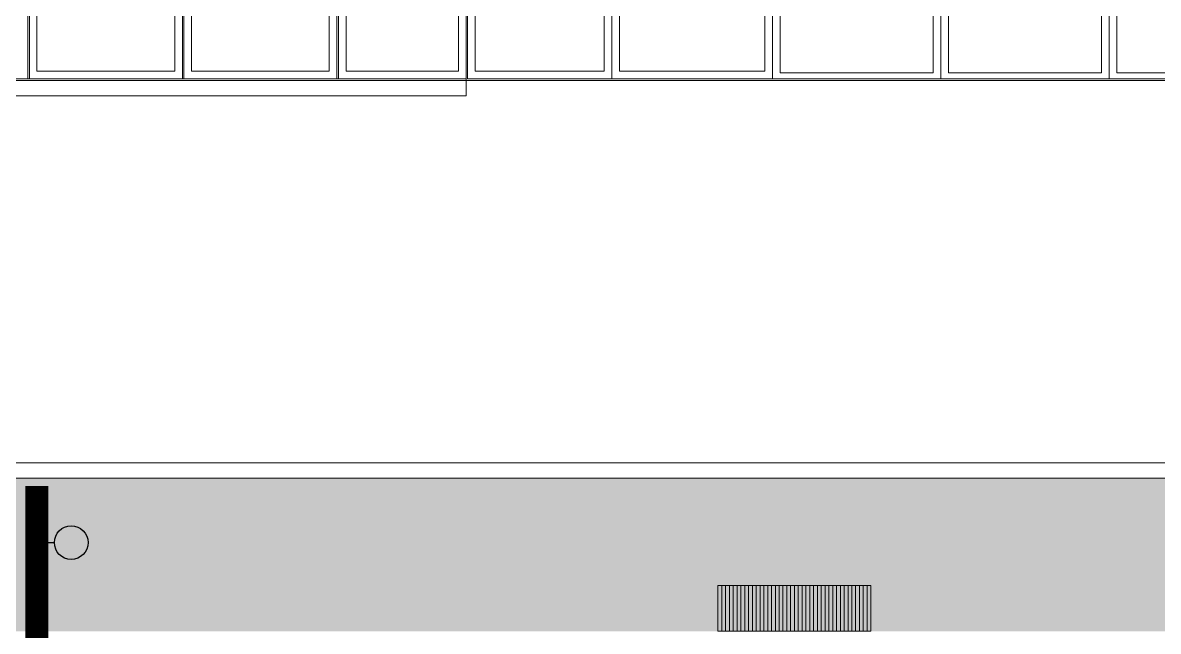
# Model space of a CAD drawing. Header units: metres. Extents: x 349703 to 349913, y 9282546 to 9282694.
# Drawn here: x 349745.58 to 349760.42, y 9282587.79 to 9282595.74 of the extents above; entities that cross this region are included whole.
import ezdxf

# ---------------------------------------------------------------- set-up
doc = ezdxf.new("R2010")
doc.units = ezdxf.units.M
doc.header["$LTSCALE"] = 0.25
for name, color, linetype, lineweight in [('AREA-VERDE', 3, 'CONTINUOUS', 9), ('ARQ-FONDO', 253, 'CONTINUOUS', 9), ('LLORAD-SIMB', 1, 'CONTINUOUS', 25), ('LLORAD-TRAMO', 1, 'CONTINUOUS', 70)]:
    doc.layers.add(name, color=color, linetype=linetype, lineweight=lineweight)

# ---------------------------------------------------------------- blocks, each defined once
blk = doc.blocks.new('55')
at = {"layer": 'ARQ-FONDO', "lineweight": 0, "elevation": 0}
for points in [[(349944.172, 9282594.99), (349944.172, 9282596.99), (349955.189, 9282596.99), (349955.189, 9282595.815), (349958.544, 9282595.815), (349958.544, 9282596.99), (349978.412, 9282596.99), (349978.412, 9282594.99)], [(349944.192, 9282595.01), (349944.192, 9282596.97), (349955.169, 9282596.97), (349955.169, 9282595.795), (349958.564, 9282595.795), (349958.564, 9282596.97), (349978.412, 9282596.97), (349978.412, 9282595.01)]]:
    blk.add_lwpolyline(points, close=True, dxfattribs=at)
at = {"layer": 'ARQ-FONDO', "elevation": 0}
for points in [[(349970.684, 9282596.97), (349972.684, 9282596.97), (349972.684, 9282595.01), (349970.684, 9282595.01)], [(349972.704, 9282596.97), (349974.704, 9282596.97), (349974.704, 9282595.01), (349972.704, 9282595.01)], [(349972.804, 9282596.87), (349974.604, 9282596.87), (349974.604, 9282595.11), (349972.804, 9282595.11)], [(349974.724, 9282596.97), (349976.724, 9282596.97), (349976.724, 9282595.01), (349974.724, 9282595.01)], [(349974.824, 9282596.87), (349976.624, 9282596.87), (349976.624, 9282595.11), (349974.824, 9282595.11)], [(349976.744, 9282596.97), (349978.412, 9282596.97), (349978.412, 9282595.01), (349976.744, 9282595.01)], [(349976.844, 9282596.87), (349978.312, 9282596.87), (349978.312, 9282595.11), (349976.844, 9282595.11)]]:
    blk.add_lwpolyline(points, close=True, dxfattribs=at)
blk = doc.blocks.new('PISO ENTRADA')
at = {"layer": 'ARQ-FONDO', "lineweight": 0}
blk.add_lwpolyline([(349854.199, 9282596.99), (349850.213, 9282600.335), (349850.213, 9282601.756), (349839.419, 9282601.756), (349839.419, 9282600.335), (349835.433, 9282596.99), (349835.433, 9282594.99), (349854.197, 9282594.99), (349854.197, 9282596.99)], dxfattribs=at)
blk.add_lwpolyline([(349854.177, 9282596.982), (349850.193, 9282600.325), (349850.193, 9282601.736), (349839.439, 9282601.736), (349839.439, 9282600.325), (349835.453, 9282596.981), (349835.453, 9282595.01), (349854.177, 9282595.01)], close=True, dxfattribs=at)
at = {"layer": 'ARQ-FONDO'}
for points in [[(349837.339, 9282596.336), (349839.439, 9282596.336), (349839.439, 9282595.01), (349837.339, 9282595.01)], [(349837.239, 9282596.236), (349835.553, 9282596.236), (349835.553, 9282595.11), (349837.239, 9282595.11)], [(349837.439, 9282596.236), (349839.339, 9282596.236), (349839.339, 9282595.11), (349837.439, 9282595.11)]]:
    blk.add_lwpolyline(points, close=True, dxfattribs=at)
at = {"layer": 'ARQ-FONDO', "flags": 128}
for points in [[(349839.439, 9282596.336), (349841.639, 9282596.336), (349841.639, 9282595.01), (349839.439, 9282595.01)], [(349841.639, 9282596.336), (349843.839, 9282596.336), (349843.839, 9282595.01), (349841.639, 9282595.01)], [(349843.839, 9282596.336), (349846.039, 9282596.336), (349846.039, 9282595.01), (349843.839, 9282595.01)]]:
    blk.add_lwpolyline(points, close=True, dxfattribs=at)
for points in [[(349839.539, 9282596.236), (349841.539, 9282596.236), (349841.539, 9282595.09), (349839.539, 9282595.09), (349839.539, 9282596.236)], [(349841.739, 9282596.236), (349843.739, 9282596.236), (349843.739, 9282595.09), (349841.739, 9282595.09), (349841.739, 9282596.236)], [(349843.939, 9282596.236), (349845.939, 9282596.236), (349845.939, 9282595.09), (349843.939, 9282595.09), (349843.939, 9282596.236)]]:
    blk.add_lwpolyline(points, dxfattribs=at)
blk = doc.blocks.new('BANCA PATIOS')
at = {"layer": 'ARQ-FONDO', "flags": 128}
for points in [[(348211.586, 9282636.853), (348213.586, 9282636.853), (348213.586, 9282637.453), (348211.586, 9282637.453), (348211.586, 9282636.853)], [(348211.636, 9282637.453), (348211.636, 9282636.853)], [(348211.686, 9282637.453), (348211.686, 9282636.853)], [(348211.736, 9282637.453), (348211.736, 9282636.853)], [(348211.786, 9282637.453), (348211.786, 9282636.853)], [(348211.836, 9282637.453), (348211.836, 9282636.853)], [(348211.886, 9282637.453), (348211.886, 9282636.853)], [(348211.936, 9282637.453), (348211.936, 9282636.853)], [(348211.986, 9282637.453), (348211.986, 9282636.853)], [(348212.036, 9282637.453), (348212.036, 9282636.853)], [(348212.086, 9282637.453), (348212.086, 9282636.853)], [(348212.136, 9282637.453), (348212.136, 9282636.853)], [(348212.186, 9282637.453), (348212.186, 9282636.853)], [(348212.236, 9282637.453), (348212.236, 9282636.853)], [(348212.286, 9282637.453), (348212.286, 9282636.853)], [(348212.336, 9282637.453), (348212.336, 9282636.853)], [(348212.386, 9282637.453), (348212.386, 9282636.853)], [(348212.436, 9282637.453), (348212.436, 9282636.853)], [(348212.486, 9282637.453), (348212.486, 9282636.853)], [(348212.536, 9282637.453), (348212.536, 9282636.853)], [(348212.586, 9282637.453), (348212.586, 9282636.853)], [(348212.636, 9282637.453), (348212.636, 9282636.853)], [(348212.686, 9282637.453), (348212.686, 9282636.853)], [(348212.736, 9282637.453), (348212.736, 9282636.853)], [(348212.786, 9282637.453), (348212.786, 9282636.853)], [(348212.836, 9282637.453), (348212.836, 9282636.853)], [(348212.886, 9282637.453), (348212.886, 9282636.853)], [(348212.936, 9282637.453), (348212.936, 9282636.853)], [(348212.986, 9282637.453), (348212.986, 9282636.853)], [(348213.036, 9282637.453), (348213.036, 9282636.853)], [(348213.086, 9282637.453), (348213.086, 9282636.853)], [(348213.136, 9282637.453), (348213.136, 9282636.853)], [(348213.186, 9282637.453), (348213.186, 9282636.853)], [(348213.236, 9282637.453), (348213.236, 9282636.853)], [(348213.286, 9282637.453), (348213.286, 9282636.853)], [(348213.336, 9282637.453), (348213.336, 9282636.853)], [(348213.386, 9282637.453), (348213.386, 9282636.853)], [(348213.436, 9282637.453), (348213.436, 9282636.853)], [(348213.486, 9282637.453), (348213.486, 9282636.853)], [(348213.536, 9282637.453), (348213.536, 9282636.853)]]:
    blk.add_lwpolyline(points, dxfattribs=at)

msp = doc.modelspace()

# ---------------------------------------------------------------- hatches: boundary and pattern name
at = {"layer": 'AREA-VERDE', "lineweight": 0, "true_color": 0xc4e4b2, "transparency": 33554687}
h = msp.add_hatch(color=3, dxfattribs=at)
h.dxf.hatch_style = 1
h.paths.add_polyline_path([(349784.097, 9282589.79), (349737.205, 9282589.79, 0.354782), (349731.161, 9282584.633), (349731.161, 9282564.238), (349738.751, 9282566.626), (349745.829, 9282570.439), (349765.763, 9282581.178), (349771.534, 9282584.287)])
h.paths.add_polyline_path([(349774.546, 9282587.79), (349770.657, 9282586.086), (349764.815, 9282582.938), (349744.88, 9282572.2), (349737.97, 9282568.477), (349733.161, 9282566.964), (349733.161, 9282584.432, -0.342532), (349737.232, 9282587.79)], flags=16)

# ---------------------------------------------------------------- linework, layer by layer
at = {"layer": 'ARQ-FONDO'}
for points in [[(349730.961, 9282594.99), (349796.434, 9282594.99)], [(349751.371, 9282594.99), (349751.371, 9282594.79)], [(349731.146, 9282594.79), (349751.371, 9282594.79)], [(349737.203, 9282589.99), (349785.052, 9282589.99)], [(349737.203, 9282589.79), (349784.097, 9282589.79)]]:
    msp.add_lwpolyline(points, dxfattribs=at)
at = {"layer": 'LLORAD-SIMB'}
msp.add_line((349745.76, 9282588.949), (349745.99, 9282588.949), dxfattribs=at)
msp.add_circle((349746.21, 9282588.949), 0.22, dxfattribs=at)
at = {"layer": 'LLORAD-TRAMO', "const_width": 0.3}
msp.add_lwpolyline([(349745.76, 9282589.69), (349745.76, 9282589.443), (349745.76, 9282589.196), (349745.76, 9282588.949), (349745.76, 9282588.702), (349745.76, 9282588.454), (349745.76, 9282588.207), (349745.76, 9282587.96), (349745.76, 9282587.713), (349745.76, 9282587.466)], dxfattribs=at)

# ---------------------------------------------------------------- block references
at = {"layer": 'ARQ-FONDO'}
for name, p in [('PISO ENTRADA', (-84.062, 0)), ('55', (-227.041, 0, 0))]:
    msp.add_blockref(name, p, dxfattribs=at)
at = {"layer": 'ARQ-FONDO', "rotation": 180}
msp.add_blockref('BANCA PATIOS', (697968.25, 18565225.243), dxfattribs=at)

doc.saveas('drawing.dxf')
